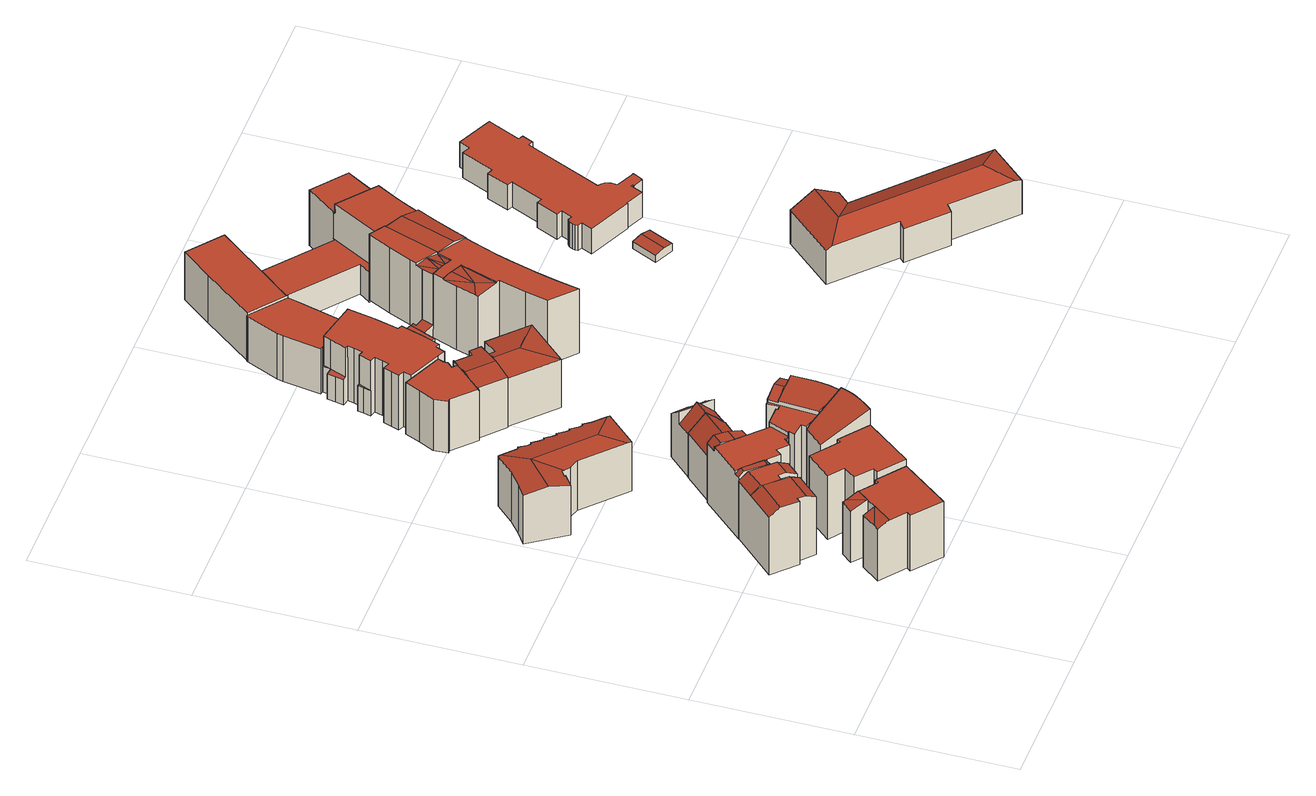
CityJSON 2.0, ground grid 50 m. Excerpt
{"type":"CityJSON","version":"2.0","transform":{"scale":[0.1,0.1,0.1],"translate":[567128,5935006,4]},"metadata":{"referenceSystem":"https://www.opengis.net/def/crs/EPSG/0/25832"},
"CityObjects":{
"building1":{"type":"Building","attributes":{"Gemeindeschluessel":"02000000","Geometrietyp2DReferenz":"3000","function":"31001_1120","roofType":"1000","measuredHeight":21.1,"storeysAboveGround":5},"geometry":[{"type":"MultiSurface","lod":"2","boundaries":[[[0,1,2,3,4]],[[2,5,3]],[[6,7,8,9]],[[6,10,11,7]],[[12,1,0,13]],[[14,15,16,17]],[[17,16,18,19]],[[20,9,8,21]],[[22,11,10,6]],[[23,24,25,26]],[[26,25,27,28]],[[28,27,29,30]],[[14,17,19,31,32,33,34,20,21,23,26,28,30]],[[29,27,25,24,22,6,35,12,13,18,16,15]],[[33,32,5,2,1,12]],[[12,35,34,33]],[[29,15,14,30]],[[23,21,8,7,11,22,24]],[[20,34,35,6,10,6,9]],[[31,19,18,13,0,4]],[[32,31,4,3,5]]],"semantics":{"surfaces":[{"type":"RoofSurface"},{"type":"WallSurface"},{"type":"GroundSurface"}],"values":[0,0,0,0,1,1,1,1,1,1,1,1,2,0,1,1,1,1,1,1,1]}}]},
"building2":{"type":"Building","attributes":{"Gemeindeschluessel":"02000000","Geometrietyp2DReferenz":"3000","function":"31001_1120","roofType":"9999","measuredHeight":24.03,"storeysAboveGround":6},"geometry":[{"type":"MultiSurface","lod":"2","boundaries":[[[36,37,38,39,40]],[[41,39,38,42,43,44,45]],[[46,47,48,36]],[[41,49,50,51,52,53,47,46,40]],[[54,55,45,44]],[[55,56,49]],[[57,58,53,52]],[[59,43,42,60]],[[61,51,50,62]],[[63,58,57,64]],[[65,48,47,53,58,63]],[[61,62,66,67,59,60,68,65,63,64]],[[55,49,41,45]],[[67,66,56,55,54]],[[66,62,50,49,56]],[[61,64,57,52,51]],[[36,40,46]],[[59,67,54,44,43]],[[68,60,42,38,37]],[[41,40,39]],[[65,68,37,36,48]]],"semantics":{"surfaces":[{"type":"RoofSurface"},{"type":"WallSurface"},{"type":"GroundSurface"}],"values":[0,0,0,0,0,0,0,1,1,1,1,2,1,1,1,1,1,1,1,1,1]}}]},
"building3":{"type":"Building","attributes":{"Gemeindeschluessel":"02000000","Geometrietyp2DReferenz":"3000","function":"31001_1120","roofType":"1000","measuredHeight":23.85,"storeysAboveGround":5},"geometry":[{"type":"MultiSurface","lod":"2","boundaries":[[[69,70,71,72]],[[73,74,75,76]],[[76,75,77,78]],[[78,77,79,80]],[[81,82,83,84]],[[84,83,85,86]],[[87,79,77,75,74,85,83,82,71,70]],[[73,76,78,80,88,69,72,81,84,86]],[[73,86,85,74]],[[88,80,79,87]],[[69,88,87,70]],[[81,72,71,82]]],"semantics":{"surfaces":[{"type":"WallSurface"},{"type":"RoofSurface"},{"type":"GroundSurface"}],"values":[0,0,0,0,0,0,1,2,0,0,0,0]}}]},
"building4":{"type":"Building","attributes":{"Gemeindeschluessel":"02000000","Geometrietyp2DReferenz":"3000","function":"31001_1120","roofType":"1000","measuredHeight":24.52,"storeysAboveGround":5},"geometry":[{"type":"MultiSurface","lod":"2","boundaries":[[[89,90,91,92,93]],[[94,95,90,89]],[[96,97,98,95,94]],[[99,100,101,102,103]],[[104,105,101,100]],[[106,107,108,109,110,105,104]],[[111,112,108,107]],[[103,113,99]],[[97,114,98]],[[91,115,92]],[[116,117,118,119]],[[119,118,120,121]],[[121,120,122,123]],[[124,110,109,125]],[[126,127,128,129]],[[126,129,116,119,121,123,130,131,132,133,124,125,134]],[[98,114,135,122,120,118,117,128,127,136,106,99,113,115,91]],[[133,132,93,92,115,113,103,102]],[[98,91,90,95]],[[132,131,96,94,89,93]],[[124,133,102,101,105,110]],[[99,106,104,100]],[[136,127,126,134,112,111]],[[134,125,109,108,112]],[[128,117,116,129]],[[131,130,135,114,97,96]],[[122,135,130,123]],[[106,136,111,107]]],"semantics":{"surfaces":[{"type":"RoofSurface"},{"type":"WallSurface"},{"type":"GroundSurface"}],"values":[0,0,0,0,0,0,0,1,1,1,1,1,1,1,1,2,0,1,1,1,1,1,1,1,1,1,1,1]}}]},
"building5":{"type":"Building","attributes":{"Gemeindeschluessel":"02000000","Geometrietyp2DReferenz":"3000","function":"31001_1120","roofType":"3100","measuredHeight":19.7,"storeysAboveGround":6},"geometry":[{"type":"MultiSurface","lod":"2","boundaries":[[[137,138,139,140,141]],[[142,143,144,145]],[[145,144,146,147]],[[147,146,148,149]],[[150,151,152,153]],[[154,155,156,157]],[[158,159,160,161]],[[161,160,162,163]],[[163,162,164,165]],[[165,164,166,167]],[[167,166,168,169]],[[169,168,170,171]],[[171,170,172,173]],[[174,175,176,177]],[[177,176,178,179]],[[179,178,180,181]],[[181,180,182,183]],[[183,182,184,185]],[[185,184,186,187]],[[187,186,188,189]],[[189,188,190,191]],[[191,190,192,193]],[[194,139,138,195]],[[154,157,196,150,153,197,198,142,145,147,149,158,161,163,165,167,169,171,173,174,177,179,181,183,185,187,189,191,193,194,195]],[[199,152,151,200,201,202,203]],[[199,203,204,198,197]],[[201,200,196,157,156]],[[194,193,192,140,139]],[[175,174,173,172]],[[154,195,138,137,155]],[[152,199,197,153]],[[200,151,150,196]],[[158,149,148,205,159]],[[143,142,198,204]],[[141,140,192,190,188,186,184,182,180,178,176,175,172,170,168,166,164,162,160,159,205,202]],[[141,202,201,156,155,137]],[[143,204,203,202,205,148,146,144]]],"semantics":{"surfaces":[{"type":"RoofSurface"},{"type":"WallSurface"},{"type":"GroundSurface"}],"values":[0,1,1,1,1,1,1,1,1,1,1,1,1,1,1,1,1,1,1,1,1,1,1,2,0,1,1,1,1,1,1,1,1,1,0,0,0]}}]},
"building6":{"type":"Building","attributes":{"Gemeindeschluessel":"02000000","Geometrietyp2DReferenz":"3000","function":"31001_1120","roofType":"2100","measuredHeight":28.91,"storeysAboveGround":6},"geometry":[{"type":"MultiSurface","lod":"2","boundaries":[[[206,207,208,209]],[[209,208,210,211]],[[211,210,212,213]],[[213,212,214,215]],[[215,214,216,217]],[[217,216,218,219]],[[219,218,220,221]],[[221,220,222,223]],[[223,222,224,225]],[[207,206,225,224]],[[225,206,209,211,213,215,217,219,221,223]],[[207,224,222,220,218,216,214,212,210,208]]],"semantics":{"surfaces":[{"type":"WallSurface"},{"type":"GroundSurface"},{"type":"RoofSurface"}],"values":[0,0,0,0,0,0,0,0,0,0,1,2]}}]},
"building7":{"type":"Building","attributes":{"Gemeindeschluessel":"02000000","Geometrietyp2DReferenz":"3000","function":"31001_1120","roofType":"3100","measuredHeight":21.89,"storeysAboveGround":5},"geometry":[{"type":"MultiSurface","lod":"2","boundaries":[[[226,227,228,229]],[[230,229,228,231]],[[232,233,234,235]],[[236,230,231,232,235,237]],[[238,236,237,239]],[[239,237,235,234]],[[230,236,238,226,229]],[[232,231,228,227,233]],[[239,234,233,227,226,238]]],"semantics":{"surfaces":[{"type":"RoofSurface"},{"type":"WallSurface"},{"type":"GroundSurface"}],"values":[0,1,1,2,1,1,1,1,0]}}]},
"building8":{"type":"Building","attributes":{"Gemeindeschluessel":"02000000","Geometrietyp2DReferenz":"3000","function":"31001_1120","roofType":"1000","measuredHeight":28.19,"storeysAboveGround":6},"geometry":[{"type":"MultiSurface","lod":"2","boundaries":[[[240,241,242,243,244,245,246,247]],[[240,248,249,250,251]],[[247,252,253,249,248]],[[254,255,256,257]],[[257,256,258,259]],[[259,258,260,261]],[[261,260,262,263]],[[263,262,264,265]],[[265,264,266,267]],[[268,269,270,271]],[[271,270,272,273]],[[273,272,255,254]],[[251,241,240]],[[247,246,252]],[[274,245,244,275]],[[275,244,243,276]],[[274,275,276,268,271,273,254,257,259,261,263,265,267,277,278]],[[278,277,279,280,250,249,253]],[[240,247,248]],[[274,278,253,252,246,245]],[[281,242,241,251,250,280]],[[268,276,243,242,281,269]],[[279,277,267,266]],[[279,266,264,262,260,258,256,255,272,270,269,281,280]]],"semantics":{"surfaces":[{"type":"RoofSurface"},{"type":"WallSurface"},{"type":"GroundSurface"}],"values":[0,0,0,1,1,1,1,1,1,1,1,1,1,1,1,1,2,1,1,1,1,1,1,0]}}]},
"building9":{"type":"Building","attributes":{"Gemeindeschluessel":"02000000","Geometrietyp2DReferenz":"3000","function":"31001_1120","roofType":"3100","measuredHeight":21.93,"storeysAboveGround":5},"geometry":[{"type":"MultiSurface","lod":"2","boundaries":[[[282,283,284,285,286]],[[287,288,289,290,291,292,293,294,295,284]],[[296,297,298,299,287,283,282]],[[300,301,302,303,304,305]],[[306,294,293,307]],[[307,293,292,308]],[[308,292,291,309]],[[309,291,290,310]],[[304,289,288,305]],[[299,288,287]],[[284,295,285]],[[311,298,297,312]],[[312,297,296,313]],[[314,303,302,315]],[[315,302,301,316]],[[316,301,300,317]],[[318,311,312,313,319,306,307,308,309,310,314,315,316,317]],[[311,318,288,299,298]],[[318,317,300,305,288]],[[314,310,290,289,304,303]],[[319,313,296,282,286]],[[287,284,283]],[[306,319,286,285,295,294]]],"semantics":{"surfaces":[{"type":"RoofSurface"},{"type":"WallSurface"},{"type":"GroundSurface"}],"values":[0,0,0,0,1,1,1,1,1,1,1,1,1,1,1,1,2,1,1,1,1,1,1]}}]},
"building10":{"type":"Building","attributes":{"Gemeindeschluessel":"02000000","Geometrietyp2DReferenz":"3000","function":"31001_2010","roofType":"1000","measuredHeight":19.83,"storeysAboveGround":5},"geometry":[{"type":"MultiSurface","lod":"2","boundaries":[[[320,321,322,323,324,325,326]],[[327,328,329,330,331,324,323]],[[332,333,334,335]],[[335,334,336,337]],[[338,339,340,341]],[[341,340,342,343]],[[343,342,344,345]],[[345,344,346,347]],[[330,348,331]],[[325,349,326]],[[350,351,352,353]],[[353,352,333,332]],[[354,322,321,355]],[[355,321,320,356]],[[357,329,328,358]],[[358,328,327,359]],[[354,355,356,350,353,332,335,337,360,338,341,343,345,347,357,358,359]],[[361,360,337,336]],[[354,359,327,323,322]],[[325,324,331]],[[350,356,320,326,349,351]],[[357,347,346,348,330,329]],[[339,338,360,361]],[[339,361,336,334,333,352,351,349,325,331,348,346,344,342,340]]],"semantics":{"surfaces":[{"type":"RoofSurface"},{"type":"WallSurface"},{"type":"GroundSurface"}],"values":[0,0,1,1,1,1,1,1,1,1,1,1,1,1,1,1,2,1,1,1,1,1,1,0]}}]},
"building11":{"type":"Building","attributes":{"Gemeindeschluessel":"02000000","Geometrietyp2DReferenz":"3000","function":"31001_1120","roofType":"3200","measuredHeight":19.41,"storeysAboveGround":6},"geometry":[{"type":"MultiSurface","lod":"2","boundaries":[[[362,363,364,365]],[[363,366,367,368,369,364]],[[362,366,363]],[[370,362,365,371]],[[372,369,368,373]],[[373,368,367,374]],[[374,367,366,375]],[[370,371,372,373,374,375]],[[370,375,366,362]],[[372,371,365,364,369]]],"semantics":{"surfaces":[{"type":"RoofSurface"},{"type":"WallSurface"},{"type":"GroundSurface"}],"values":[0,0,0,1,1,1,1,2,1,1]}}]},
"building12":{"type":"Building","attributes":{"Gemeindeschluessel":"02000000","Geometrietyp2DReferenz":"3000","function":"31001_2010","roofType":"1000","measuredHeight":20.48,"storeysAboveGround":4},"geometry":[{"type":"MultiSurface","lod":"2","boundaries":[[[376,377,378]],[[379,380,381,382]],[[382,381,383,384]],[[385,386,387,388]],[[389,390,391,392]],[[392,391,393,394]],[[395,396,397,378]],[[378,397,398,376]],[[399,400,401,402]],[[402,401,403,404]],[[405,406,407,408]],[[408,407,409,410]],[[410,409,411,412]],[[412,411,413,414]],[[414,413,415,416]],[[416,415,417,418]],[[419,378,377,420]],[[421,422,423,424]],[[424,423,425,426]],[[427,428,429,430]],[[430,429,431,432]],[[433,434,435,436]],[[436,435,437,438]],[[439,440,441,442]],[[442,441,443,444]],[[445,446,447,448]],[[399,402,404,445,448,405,408,410,412,414,416,418,421,424,426,379,382,384,427,430,432,389,392,394,433,436,438,419,420,439,442,444]],[[417,415,413,411,409,407,406,447,446,403,401,400,443,441,440,398,397,396,393,391,390,387,386,383,381,380,425,423,422]],[[388,387,390,389,432,431]],[[434,433,394,393,396,395]],[[398,440,439,420,377,376]],[[378,419,438,437]],[[417,422,421,418]],[[447,406,405,448]],[[403,446,445,404]],[[443,400,399,444]],[[427,384,383,386,385,428]],[[425,380,379,426]],[[378,437,435,434,395]],[[388,431,429,428,385]]],"semantics":{"surfaces":[{"type":"RoofSurface"},{"type":"WallSurface"},{"type":"GroundSurface"}],"values":[0,1,1,1,1,1,1,1,1,1,1,1,1,1,1,1,1,1,1,1,1,1,1,1,1,1,2,0,1,1,1,1,1,1,1,1,1,1,0,0]}}]},
"building13":{"type":"Building","attributes":{"Gemeindeschluessel":"02000000","Geometrietyp2DReferenz":"3000","function":"31001_2020","roofType":"1000","measuredHeight":17.02,"storeysAboveGround":5},"geometry":[{"type":"MultiSurface","lod":"2","boundaries":[[[449,450,451,452,453,454,455,456,457,458,459,460,461,462]],[[463,464,465,466,467,468,469,470,471,472,473,474,475,476]],[[466,459,458,467]],[[467,458,457,468]],[[468,457,456,469]],[[469,456,455,470]],[[470,455,454,471]],[[471,454,453,472]],[[472,453,452,473]],[[473,452,451,474]],[[474,451,450,475]],[[475,450,449,476]],[[463,462,461,464]],[[464,461,460,465]],[[465,460,459,466]],[[463,476,449,462]]],"semantics":{"surfaces":[{"type":"RoofSurface"},{"type":"GroundSurface"},{"type":"WallSurface"}],"values":[0,1,2,2,2,2,2,2,2,2,2,2,2,2,2,2]}}]},
"building14":{"type":"Building","attributes":{"Gemeindeschluessel":"02000000","Geometrietyp2DReferenz":"3000","function":"31001_2070","roofType":"1000","measuredHeight":25.11,"storeysAboveGround":6},"geometry":[{"type":"MultiSurface","lod":"2","boundaries":[[[477,478,479,480]],[[478,481,482,479]],[[483,484,485,486,487,488]],[[477,489,490,478]],[[491,492,493,494]],[[491,495,496,492]],[[497,495,491]],[[498,499,500,501,502,503,504]],[[505,495,497]],[[506,495,505]],[[507,506,505]],[[508,509,510,511]],[[512,513,514,515,516,509,508]],[[487,517,518,488]],[[519,486,485,520]],[[521,522,523,524]],[[525,526,527,528]],[[528,527,529,530]],[[530,529,522,521]],[[494,531,491]],[[505,532,507]],[[490,533,534]],[[535,536,537]],[[483,494,493,484]],[[489,538,533,490]],[[539,540,541,542]],[[543,503,502,544]],[[544,502,501,545]],[[545,501,500,546]],[[510,499,498,511]],[[507,532,547,506]],[[548,516,515,549]],[[549,515,514,550]],[[550,514,513,551]],[[552,553,554,555]],[[556,482,481,537,536,531,494,557]],[[558,512,508,511,498,504,496,495,506,547]],[[541,540,559,558,547,532,505,491,531,536,535,534,533,538,560,523,522,529,527,526]],[[561,539,542,525,528,530,521,524,562,563,556,557,564,552,555,565,519,520,566,543,544,545,546,548,549,550,551]],[[567,518,517,568,554,553]],[[554,568,565,555]],[[567,553,552,564]],[[564,557,494,483,488,518,567]],[[563,562,560,538,489,477,480]],[[543,566,493,492,496,504,503]],[[539,561,559,540]],[[548,546,500,499,510,509,516]],[[561,551,513,512,558,559]],[[491,505,497]],[[534,535,569]],[[525,542,541,526]],[[562,524,523,560]],[[566,520,485,484,493]],[[556,563,480,479,482]],[[519,565,568,517,487,486]],[[490,534,569,478]],[[478,569,535,537,481]]],"semantics":{"surfaces":[{"type":"RoofSurface"},{"type":"WallSurface"},{"type":"GroundSurface"}],"values":[0,0,0,0,0,0,0,0,0,0,0,0,0,1,1,1,1,1,1,1,1,1,1,1,1,1,1,1,1,1,1,1,1,1,1,1,1,0,2,0,1,1,1,1,1,1,1,1,1,1,1,1,1,1,1,0,0]}}]},
"building15":{"type":"Building","attributes":{"Gemeindeschluessel":"02000000","Geometrietyp2DReferenz":"3000","function":"31001_2020","roofType":"1000","measuredHeight":24.5,"storeysAboveGround":7},"geometry":[{"type":"MultiSurface","lod":"2","boundaries":[[[570,571,572,573]],[[574,575,576,577]],[[578,579,580,581]],[[581,580,582,583]],[[583,582,584,585]],[[586,587,588,589]],[[590,591,592,593]],[[594,595,596,597]],[[598,599,600,601]],[[602,603,604,605]],[[606,607,608,473]],[[609,610,611,612]],[[612,611,613,614]],[[601,600,615,616]],[[579,578,472,617]],[[602,605,594,597,586,589,609,612,614,618,570,573,606,473,472,578,581,583,585,619,620,598,601,616]],[[608,607,572,571,621,576,575,622,584,582,580,579,617]],[[613,611,610,623,624,625,574,577]],[[613,577,576,621,618,614]],[[625,624,626,599,598,620]],[[591,590,626,624,623,627]],[[603,602,616,615]],[[594,605,604,593,592,595]],[[609,589,588,627,623,610]],[[587,586,597,596]],[[620,619,622,575,574,625]],[[584,622,619,585]],[[608,617,472,473]],[[572,607,606,573]],[[621,571,570,618]],[[603,615,600,599,626,590,593,604]],[[587,596,595,592,591,627,588]]],"semantics":{"surfaces":[{"type":"WallSurface"},{"type":"GroundSurface"},{"type":"RoofSurface"}],"values":[0,0,0,0,0,0,0,0,0,0,0,0,0,0,0,1,2,2,0,0,0,0,0,0,0,0,0,0,0,0,2,2]}}]},
"building16":{"type":"Building","attributes":{"Gemeindeschluessel":"02000000","Geometrietyp2DReferenz":"3000","function":"51009_1610","roofType":"3100","measuredHeight":3.31},"geometry":[{"type":"MultiSurface","lod":"2","boundaries":[[[628,629,630,631]],[[632,633,629,628]],[[634,631,630,635]],[[636,633,632,637]],[[637,632,628,631,634]],[[635,630,629,633,636]],[[635,636,637,634]]],"semantics":{"surfaces":[{"type":"RoofSurface"},{"type":"WallSurface"},{"type":"GroundSurface"}],"values":[0,0,1,1,1,1,2]}}]},
"building17":{"type":"Building","attributes":{"Gemeindeschluessel":"02000000","Geometrietyp2DReferenz":"3000","function":"31001_3050","roofType":"3100","measuredHeight":17.25,"storeysAboveGround":3},"geometry":[{"type":"MultiSurface","lod":"2","boundaries":[[[638,639,640,641]],[[642,643,644,645]],[[645,644,646,647]],[[647,646,648,649]],[[650,642,645,647,649,651,652,653,654,655]],[[641,640,656,657,658,659]],[[660,661,651,649,648]],[[658,657,654,653,662]],[[657,656,655,654]],[[656,640,639,650,655]],[[642,650,639,638,643]],[[653,652,663,664,662]],[[663,652,651,661]],[[659,658,662,664]],[[660,648,646,644,643,638,641,659]],[[659,664,663,661,660]]],"semantics":{"surfaces":[{"type":"RoofSurface"},{"type":"WallSurface"},{"type":"GroundSurface"}],"values":[0,1,1,1,2,0,1,1,1,1,1,1,1,0,0,0]}}]},
"building18":{"type":"Building","attributes":{"Gemeindeschluessel":"02000000","Geometrietyp2DReferenz":"3000","function":"31001_2600","roofType":"3100","measuredHeight":3.65,"storeysAboveGround":1},"geometry":[{"type":"MultiSurface","lod":"2","boundaries":[[[665,666,667]],[[668,665,667,669]],[[670,671,668,669,672,673]],[[674,673,672,675,676]],[[670,673,674,677,678]],[[679,671,670,678]],[[665,668,671,679]],[[675,672,669,667]],[[680,679,678,677]],[[680,677,674,676]],[[666,665,679,680]],[[666,680,676,675,667]]],"semantics":{"surfaces":[{"type":"RoofSurface"},{"type":"WallSurface"},{"type":"GroundSurface"}],"values":[0,1,2,1,1,1,1,1,0,0,0,0]}}]},
"building19":{"type":"Building","attributes":{"Gemeindeschluessel":"02000000","Geometrietyp2DReferenz":"3000","function":"31001_3050","roofType":"1000","measuredHeight":9.41,"storeysAboveGround":2},"geometry":[{"type":"MultiSurface","lod":"2","boundaries":[[[681,682,683,684,685,686,687,688,689,690,691,692,693,694,695,696,697,698,699,700,701,702,703,704,705,706,707,708,709,710,711,712,713,714,715,716,717,718,719,720,721,722]],[[723,724,725,726,727,728,729,730,731,732,733,734,735,736,737,738,739,740,741,742,743,744,745,746,747,748,749,750,751,752,753,754,755,756,757,758,759,760,761,762,763,764]],[[764,763,682,681]],[[763,762,683,682]],[[762,761,684,683]],[[761,760,685,684]],[[760,759,686,685]],[[759,758,687,686]],[[758,757,688,687]],[[757,756,689,688]],[[756,755,690,689]],[[755,754,691,690]],[[754,753,692,691]],[[753,752,693,692]],[[752,751,694,693]],[[751,750,695,694]],[[750,749,696,695]],[[749,748,697,696]],[[748,747,698,697]],[[747,746,699,698]],[[746,745,700,699]],[[745,744,701,700]],[[744,743,702,701]],[[743,742,703,702]],[[742,741,704,703]],[[741,740,705,704]],[[740,739,706,705]],[[739,738,707,706]],[[738,737,708,707]],[[737,736,709,708]],[[736,735,710,709]],[[735,734,711,710]],[[734,733,712,711]],[[733,732,713,712]],[[732,731,714,713]],[[731,730,715,714]],[[730,729,716,715]],[[729,728,717,716]],[[728,727,718,717]],[[727,726,719,718]],[[726,725,720,719]],[[725,724,721,720]],[[724,723,722,721]],[[723,764,681,722]]],"semantics":{"surfaces":[{"type":"GroundSurface"},{"type":"RoofSurface"},{"type":"WallSurface"}],"values":[0,1,2,2,2,2,2,2,2,2,2,2,2,2,2,2,2,2,2,2,2,2,2,2,2,2,2,2,2,2,2,2,2,2,2,2,2,2,2,2,2,2,2,2]}}]}
},
"vertices":[
[201,123,220],[246,182,220],[245,182,219],[179,160,204],[169,147,204],[215,206,204],[268,211,218],[263,273,206],[253,281,203],[223,246,202],[268,211,219],[296,247,219],[246,182,218],[201,123,218],[329,1,9],[329,1,218],[241,73,218],[241,73,9],[250,85,218],[250,85,9],[223,246,9],[253,281,9],[296,247,218],[351,205,9],[351,205,218],[360,217,218],[360,217,9],[366,213,218],[366,213,9],[445,151,218],[445,151,9],[169,147,9],[215,206,9],[246,182,9],[269,210,9],[269,210,218],
[171,531,229],[95,451,229],[121,426,252],[197,506,252],[197,507,252],[221,484,250],[167,382,248],[177,393,248],[199,373,246],[265,443,246],[195,509,252],[245,563,252],[222,585,229],[263,445,248],[244,464,249],[257,478,249],[277,459,248],[314,498,248],[223,350,229],[289,420,229],[290,420,229],[303,434,228],[340,473,228],[177,393,12],[167,382,12],[257,478,12],[244,464,12],[340,473,12],[303,434,12],[222,585,12],[290,420,12],[223,350,12],[95,451,12],
[305,342,6],[305,342,244],[373,421,244],[373,421,6],[445,151,6],[445,151,244],[366,213,244],[366,213,6],[376,227,244],[376,227,6],[323,268,244],[323,268,6],[459,355,6],[459,355,244],[468,367,244],[468,367,6],[558,297,244],[558,297,6],[352,306,244],[352,306,6],
[235,573,256],[248,587,256],[244,592,251],[235,599,241],[222,585,241],[292,519,252],[306,534,252],[298,513,247],[311,529,247],[307,533,251],[331,679,251],[335,676,256],[363,706,256],[348,720,235],[320,690,235],[369,643,251],[397,674,251],[370,643,251],[405,610,235],[407,611,235],[405,613,236],[430,643,236],[454,563,235],[457,569,235],[320,690,251],[311,529,251],[235,599,251],[414,508,11],[414,508,251],[395,486,251],[395,486,11],[362,516,251],[362,516,11],[346,498,251],[346,498,11],[430,643,11],[405,613,11],[429,502,11],[429,502,251],[420,502,251],[420,502,11],[312,529,11],[298,513,11],[222,585,11],[348,720,11],[457,569,11],[312,529,251],[454,563,251],
[311,948,205],[321,939,202],[411,1035,202],[406,1040,204],[308,1037,215],[43,1191,18],[43,1191,203],[85,1226,204],[85,1226,18],[140,1284,202],[140,1284,18],[143,1284,203],[143,1284,18],[116,1076,18],[116,1076,204],[118,1073,204],[118,1073,18],[190,1061,18],[190,1061,205],[159,1071,203],[159,1071,18],[191,1240,18],[191,1240,204],[198,1244,202],[198,1244,18],[212,1220,204],[212,1220,18],[222,1211,204],[222,1211,18],[229,1215,202],[229,1215,18],[243,1192,204],[243,1192,18],[253,1182,204],[253,1182,18],[260,1186,202],[260,1186,18],[274,1163,18],[274,1163,204],[284,1153,204],[284,1153,18],[291,1157,202],[291,1157,18],[305,1134,204],[305,1134,18],[315,1124,204],[315,1124,18],[322,1128,202],[322,1128,18],[336,1105,204],[336,1105,18],[346,1095,204],[346,1095,18],[353,1099,202],[353,1099,18],[367,1076,204],[367,1076,18],[411,1035,18],[321,939,18],[135,1091,18],[81,1046,18],[0,1162,18],[81,1046,204],[135,1091,204],[142,1085,202],[145,1187,215],[44,1100,215],[0,1162,202],[147,1280,204],
[470,460,18],[470,460,255],[471,460,255],[471,460,18],[489,456,261],[489,456,18],[621,405,305],[621,405,18],[612,381,306],[612,381,18],[601,359,307],[601,359,18],[588,337,306],[588,337,18],[574,317,305],[574,317,18],[558,297,304],[558,297,18],[423,402,250],[423,402,18],
[390,681,239],[469,764,239],[427,803,187],[348,720,187],[348,720,20],[427,803,20],[495,740,20],[495,740,207],[495,727,198],[495,727,20],[430,643,20],[505,718,20],[430,643,189],[505,718,186],
[562,567,284],[537,568,280],[529,441,280],[621,405,294],[631,446,296],[636,487,296],[639,563,296],[599,565,290],[589,566,293],[591,598,293],[539,601,275],[537,568,275],[639,563,276],[641,596,276],[425,481,14],[425,481,266],[433,502,266],[433,502,14],[429,502,266],[429,502,14],[457,569,266],[457,569,14],[517,568,266],[517,568,14],[517,562,266],[517,562,14],[530,562,266],[530,562,14],[489,456,14],[489,456,266],[471,460,266],[471,460,14],[472,477,266],[472,477,14],[636,487,14],[631,446,14],[621,405,14],[529,601,14],[641,596,14],[529,601,266],[539,601,266],[529,441,266],
[469,764,240],[505,803,240],[495,812,226],[463,842,182],[427,803,182],[516,793,226],[548,764,226],[582,800,184],[581,802,184],[576,797,189],[534,836,189],[539,840,184],[498,878,184],[463,842,226],[495,740,204],[495,727,195],[505,718,181],[548,764,182],[570,743,62],[581,741,62],[605,767,62],[604,780,62],[582,800,62],[548,764,62],[498,878,21],[539,840,21],[534,836,21],[576,797,21],[581,802,21],[505,718,21],[495,727,21],[495,740,21],[604,780,21],[605,767,21],[581,741,21],[570,743,21],[548,764,21],[427,803,21],
[400,1425,205],[407,1433,207],[479,1365,207],[528,1417,216],[453,1487,216],[429,1461,211],[397,1428,205],[588,1481,204],[559,1508,204],[541,1493,207],[497,1534,208],[477,1513,211],[315,1537,18],[315,1537,211],[339,1586,211],[339,1586,18],[362,1635,211],[362,1635,18],[483,1562,18],[483,1562,211],[483,1548,211],[483,1548,18],[468,1531,211],[468,1531,18],[481,1518,211],[481,1518,18],[496,1535,211],[496,1535,18],[497,1534,211],[397,1428,211],[328,1493,18],[328,1493,211],[320,1492,211],[320,1492,18],[479,1365,18],[407,1433,18],[400,1425,18],[541,1493,18],[559,1508,18],[588,1481,18],[491,1579,18],[491,1579,211],
[607,1246,203],[603,1369,216],[539,1428,216],[479,1365,203],[727,1373,203],[614,1478,203],[571,1433,212],[556,1447,212],[607,1246,22],[479,1365,22],[556,1447,22],[571,1433,22],[614,1478,22],[727,1373,22],
[473,1919,112],[467,1920,112],[463,1894,112],[413,1703,17],[413,1703,222],[420,1724,222],[420,1724,17],[428,1750,222],[428,1750,17],[409,1756,112],[409,1756,222],[425,1796,222],[425,1796,112],[439,1791,17],[439,1791,222],[447,1818,222],[447,1818,17],[452,1840,222],[452,1840,17],[443,1842,112],[443,1842,222],[463,1894,222],[473,1919,222],[591,1802,17],[591,1802,222],[576,1742,222],[576,1742,17],[571,1726,222],[571,1726,17],[542,1595,17],[542,1595,222],[541,1592,222],[541,1592,17],[527,1597,222],[527,1597,17],[515,1568,222],[515,1568,17],[491,1579,222],[491,1579,17],[383,1626,222],[383,1626,17],[393,1652,222],[393,1652,17],[463,1894,17],[467,1920,17],[372,1660,17],[372,1660,222],[382,1684,222],[382,1684,17],[392,1711,222],[392,1711,17],[407,1756,17],[407,1756,112],[413,1778,112],[413,1778,17],[418,1798,112],[418,1798,17],[429,1844,17],[429,1844,112],[435,1871,112],[435,1871,17],[440,1898,112],[440,1898,17],[592,1894,17],[592,1894,222],[597,1893,222],[597,1893,17],[608,1890,222],[608,1890,17],[585,1720,17],[585,1720,222],[564,1654,222],[564,1654,17],
[629,2028,186],[644,2081,186],[643,2082,186],[643,2083,186],[533,2170,186],[532,2169,186],[531,2170,186],[527,2164,186],[483,2062,186],[477,2043,186],[456,1923,186],[467,1920,186],[592,1894,186],[593,1896,186],[593,1896,16],[592,1894,16],[467,1920,16],[456,1923,16],[477,2043,16],[483,2062,16],[527,2164,16],[531,2170,16],[532,2169,16],[533,2170,16],[643,2083,16],[643,2082,16],[644,2081,16],[629,2028,16],
[803,1504,264],[778,1562,269],[733,1544,265],[731,1536,264],[770,1652,264],[755,1610,264],[784,1690,73],[799,1727,73],[773,1737,69],[777,1748,69],[768,1752,68],[748,1704,68],[804,1504,264],[846,1625,264],[808,1680,267],[808,1747,263],[799,1727,263],[784,1690,263],[841,1728,269],[808,1749,263],[821,1675,269],[874,1706,272],[936,1885,272],[888,1916,272],[886,1913,272],[850,1842,272],[818,1771,272],[808,1749,272],[834,1670,267],[874,1706,263],[858,1660,263],[926,1673,277],[988,1851,277],[936,1885,268],[874,1706,268],[962,1650,270],[982,1699,270],[1010,1759,269],[1039,1818,268],[1036,1820,268],[768,1752,69],[748,1704,69],[777,1748,26],[773,1737,26],[771,1339,26],[771,1339,267],[788,1412,267],[788,1412,26],[882,1415,26],[882,1415,267],[864,1343,267],[864,1343,26],[849,1270,267],[849,1270,26],[784,1690,267],[858,1660,267],[846,1625,267],[824,1634,267],[792,1648,267],[772,1656,267],[772,1656,264],[804,1504,267],[924,1550,26],[924,1550,267],[902,1483,267],[902,1483,26],[818,1771,26],[850,1842,26],[886,1913,26],[888,1916,26],[874,1706,267],[1036,1820,26],[1039,1818,26],[1010,1759,26],[982,1699,26],[733,1669,26],[733,1669,69],[673,1692,69],[673,1692,26],[755,1610,26],[784,1690,26],[962,1650,267],[952,1625,267],[812,1500,267],[952,1625,26],[812,1500,26],[731,1536,26],[747,1705,26],[706,1776,26],[799,1727,26],[747,1705,69],[706,1776,69],[808,1641,269],
[641,2087,16],[641,2087,195],[641,2086,195],[641,2086,16],[765,2240,127],[765,2240,195],[683,2138,195],[683,2138,127],[659,2329,16],[659,2329,195],[735,2424,195],[735,2424,16],[843,2339,195],[843,2339,16],[842,2338,195],[842,2338,16],[1055,1852,16],[1055,1852,261],[1039,1819,261],[1039,1819,16],[997,2056,226],[997,2056,261],[1114,1962,261],[1114,1962,226],[1107,1949,16],[1107,1949,261],[1078,1897,261],[1078,1897,16],[1074,2157,16],[1074,2157,226],[1074,2158,226],[1074,2158,16],[1143,2012,16],[1143,2012,226],[1127,1984,226],[1127,1984,16],[643,2085,16],[643,2085,195],[643,2083,195],[888,1916,16],[888,1916,127],[889,1917,127],[889,1917,16],[915,1952,127],[915,1952,16],[1181,2074,226],[1181,2074,16],[533,2170,195],[682,2138,16],[764,2241,16],[996,2056,16],[682,2138,195],[764,2241,195],[911,1901,127],[1001,2062,127],[996,2056,127],[1001,2062,226],[911,1901,261],
[1309,1163,79],[1347,1245,79],[1315,1260,73],[1277,1178,73],[1341,1149,73],[1378,1230,73],[1277,1178,46],[1315,1260,46],[1378,1230,46],[1341,1149,46],
[1802,264,172],[1819,249,161],[1926,366,161],[1798,361,207],[1639,415,35],[1639,415,172],[1624,399,161],[1624,399,35],[1510,505,161],[1510,505,35],[1525,521,172],[1525,521,35],[1819,249,35],[1347,686,35],[1490,841,35],[1606,733,35],[1569,694,35],[1927,367,35],[1927,367,160],[1569,694,161],[1570,694,161],[1451,682,207],[1361,673,172],[1347,686,161],[1606,733,161],[1490,841,161],[1548,787,207],
[1668,620,80],[1667,648,88],[1639,647,80],[1668,620,52],[1639,647,52],[1707,614,52],[1683,636,52],[1671,681,52],[1723,631,52],[1723,631,80],[1671,681,80],[1671,680,80],[1715,623,88],[1707,614,79],[1683,636,80],[1677,659,88],
[1527,1852,27],[1641,1799,27],[1593,1695,27],[1608,1688,27],[1592,1652,27],[1577,1659,27],[1466,1415,27],[1476,1408,27],[1484,1399,27],[1487,1390,27],[1489,1381,27],[1488,1371,27],[1486,1363,27],[1541,1337,27],[1548,1334,27],[1534,1304,27],[1531,1306,27],[1529,1301,27],[1497,1315,27],[1499,1320,27],[1494,1323,27],[1476,1284,27],[1418,1310,27],[1417,1308,27],[1277,1372,27],[1293,1407,27],[1280,1413,27],[1280,1422,27],[1282,1431,27],[1288,1441,27],[1296,1449,27],[1310,1443,27],[1326,1478,27],[1307,1486,27],[1340,1557,27],[1358,1549,27],[1406,1653,27],[1388,1661,27],[1420,1732,27],[1438,1724,27],[1486,1829,27],[1512,1817,27],[1512,1817,121],[1486,1829,121],[1438,1724,121],[1420,1732,121],[1388,1661,121],[1406,1653,121],[1358,1549,121],[1340,1557,121],[1307,1486,121],[1326,1478,121],[1310,1443,121],[1296,1449,121],[1288,1441,121],[1282,1431,121],[1280,1422,121],[1280,1413,121],[1293,1407,121],[1277,1372,121],[1417,1308,121],[1418,1310,121],[1476,1284,121],[1494,1323,121],[1499,1320,121],[1497,1315,121],[1529,1301,121],[1531,1306,121],[1534,1304,121],[1548,1334,121],[1541,1337,121],[1486,1363,121],[1488,1371,121],[1489,1381,121],[1487,1390,121],[1484,1399,121],[1476,1408,121],[1466,1415,121],[1577,1659,121],[1592,1652,121],[1608,1688,121],[1593,1695,121],[1641,1799,121],[1527,1852,121]
]}
